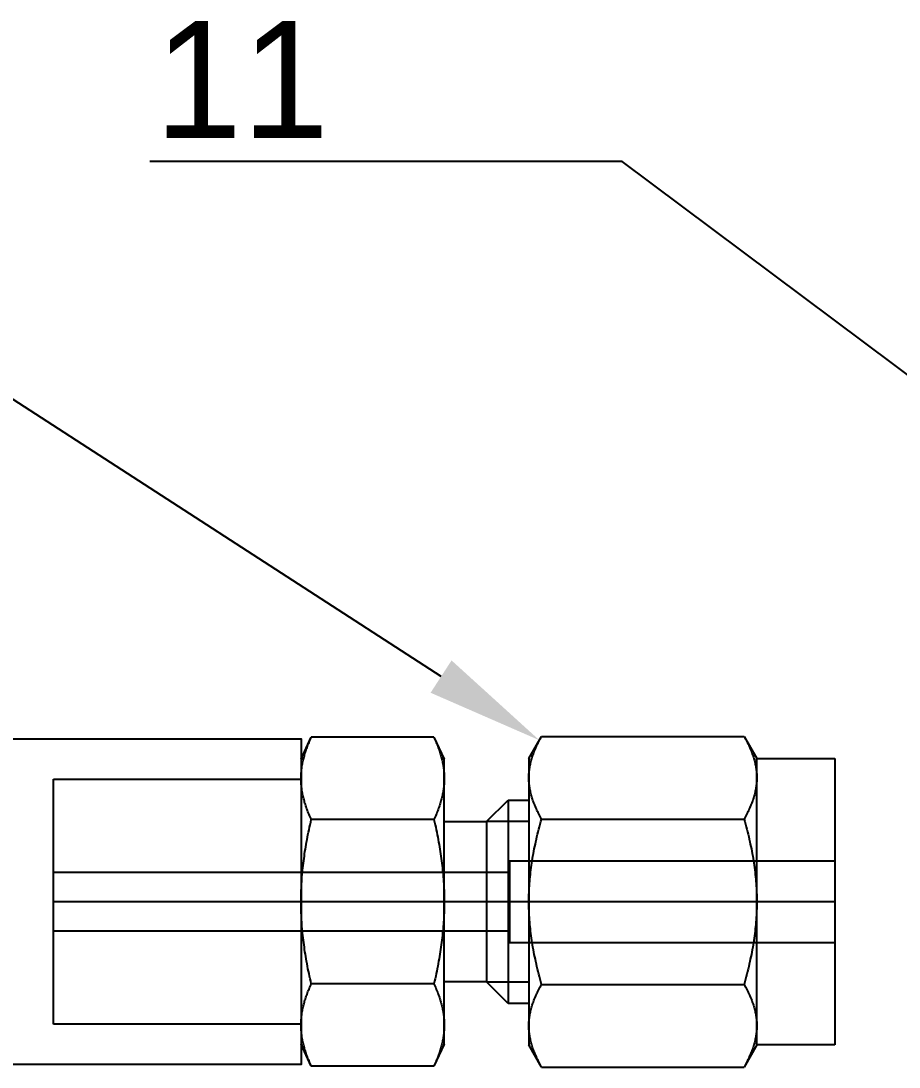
# Model space of a CAD drawing. Header units: inches. Extents: x 5.3 to 31.2, y 3.7 to 34.9.
# Drawn here: x 15.936 to 17.285, y 30.59 to 32.198 of the extents above; entities that cross this region are included whole.
import ezdxf
from ezdxf import colors
from ezdxf.entities.mleader import LeaderData, LeaderLine
from ezdxf.math import Vec2, Vec3

# ---------------------------------------------------------------- set-up
doc = ezdxf.new("R2010")
doc.units = ezdxf.units.IN
doc.header["$MEASUREMENT"] = 0
doc.linetypes.add('CENTER2', pattern=[28.575, 19.05, -3.175, 3.175, -3.175])
doc.linetypes.add('HIDDEN2', pattern=[4.7625, 3.175, -1.5875])
for name, color, linetype in [('NOTES', 1, 'Continuous'), ('Rod Shuttle', 170, 'Continuous'), ('TRDETAIL2', 7, 'Continuous'), ('TRDETAIL3', 7, 'Continuous'), ('TRMODEL1', 7, 'Continuous'), ('TRMODEL3', 7, 'Continuous')]:
    doc.layers.add(name, color=color, linetype=linetype)

# ---------------------------------------------------------------- blocks, each defined once
blk = doc.blocks.new('SS-200-1-2W')
at = {"layer": 'TRDETAIL2', "color": 6, "linetype": 'HIDDEN2'}
for p, q in [((-1.2, 0.0625), (-0.7, 0.0625)), ((-0.7, 0.0625), (-0.7, -0.0625)), ((-0.7, 0.045), (0, 0.045)), ((0, -0.045), (-0.7, -0.045)), ((-0.7, -0.0625), (-1.2, -0.0625))]:
    blk.add_line(p, q, dxfattribs=at)
at = {"layer": 'TRDETAIL3', "color": 4, "linetype": 'CENTER2'}
blk.add_line((-1.2, 0), (0, 0), dxfattribs=at)
at = {"layer": 'TRMODEL1', "color": 7, "linetype": 'Continuous'}
for p, q in [((-1.0604, 0.254), (-1.08, 0.22)), ((-1.0667, 0.2423), (-1.0676, 0.2404)), ((-1.0657, 0.2442), (-1.0667, 0.2423)), ((-1.0647, 0.2461), (-1.0657, 0.2442)), ((-1.0637, 0.2481), (-1.0647, 0.2461)), ((-1.0626, 0.25), (-1.0637, 0.2481)), ((-1.0615, 0.252), (-1.0626, 0.25)), ((-1.0604, 0.254), (-1.0615, 0.252)), ((-0.7496, 0.254), (-1.0604, 0.254)), ((-0.7485, 0.252), (-0.7496, 0.254)), ((-0.73, 0.22), (-0.7496, 0.254)), ((-0.7474, 0.25), (-0.7485, 0.252)), ((-0.7463, 0.2481), (-0.7474, 0.25)), ((-0.7453, 0.2461), (-0.7463, 0.2481)), ((-0.7443, 0.2442), (-0.7453, 0.2461)), ((-0.7433, 0.2423), (-0.7443, 0.2442)), ((-0.7424, 0.2404), (-0.7433, 0.2423)), ((-0.5842, 0.2526), (-0.6, 0.2188)), ((-0.5885, 0.2428), (-0.5893, 0.2409)), ((-0.5877, 0.2447), (-0.5885, 0.2428)), ((-0.5869, 0.2467), (-0.5877, 0.2447)), ((-0.586, 0.2486), (-0.5869, 0.2467)), ((-0.5851, 0.2506), (-0.586, 0.2486)), ((-0.5842, 0.2526), (-0.5851, 0.2506)), ((-0.5842, 0.2526), (-0.3958, 0.2526)), ((-0.3949, 0.2506), (-0.3958, 0.2526)), ((-0.38, 0.2188), (-0.3958, 0.2526)), ((-0.394, 0.2486), (-0.3949, 0.2506)), ((-0.3931, 0.2467), (-0.394, 0.2486)), ((-0.3923, 0.2447), (-0.3931, 0.2467)), ((-0.3915, 0.2428), (-0.3923, 0.2447)), ((-0.3907, 0.2409), (-0.3915, 0.2428)), ((-1.0737, 0.2256), (-1.0743, 0.2238)), ((-1.0731, 0.2274), (-1.0737, 0.2256)), ((-1.0724, 0.2292), (-1.0731, 0.2274)), ((-1.0717, 0.231), (-1.0724, 0.2292)), ((-1.0709, 0.2329), (-1.0717, 0.231)), ((-1.0701, 0.2347), (-1.0709, 0.2329)), ((-1.0693, 0.2366), (-1.0701, 0.2347)), ((-1.0685, 0.2385), (-1.0693, 0.2366)), ((-1.0676, 0.2404), (-1.0685, 0.2385)), ((-0.7415, 0.2385), (-0.7424, 0.2404)), ((-0.7407, 0.2366), (-0.7415, 0.2385)), ((-0.7399, 0.2347), (-0.7407, 0.2366)), ((-0.7391, 0.2329), (-0.7399, 0.2347)), ((-0.7383, 0.231), (-0.7391, 0.2329)), ((-0.7376, 0.2292), (-0.7383, 0.231)), ((-0.7369, 0.2274), (-0.7376, 0.2292)), ((-0.7363, 0.2256), (-0.7369, 0.2274)), ((-0.7357, 0.2238), (-0.7363, 0.2256)), ((-0.5944, 0.2261), (-0.5949, 0.2243)), ((-0.5939, 0.2279), (-0.5944, 0.2261)), ((-0.5933, 0.2297), (-0.5939, 0.2279)), ((-0.5927, 0.2316), (-0.5933, 0.2297)), ((-0.5921, 0.2334), (-0.5927, 0.2316)), ((-0.5914, 0.2352), (-0.5921, 0.2334)), ((-0.5907, 0.2371), (-0.5914, 0.2352)), ((-0.59, 0.239), (-0.5907, 0.2371)), ((-0.5893, 0.2409), (-0.59, 0.239)), ((-0.39, 0.239), (-0.3907, 0.2409)), ((-0.3893, 0.2371), (-0.39, 0.239)), ((-0.3886, 0.2352), (-0.3893, 0.2371)), ((-0.3879, 0.2334), (-0.3886, 0.2352)), ((-0.3873, 0.2316), (-0.3879, 0.2334)), ((-0.3867, 0.2297), (-0.3873, 0.2316)), ((-0.3861, 0.2279), (-0.3867, 0.2297)), ((-0.3856, 0.2261), (-0.3861, 0.2279)), ((-0.3851, 0.2243), (-0.3856, 0.2261)), ((-1.2, 0.22), (-1.2, -0.22)), ((-1.08, 0.22), (-1.2, 0.22)), ((-1.08, 0.1905), (-1.08, 0.22)), ((-1.0781, 0.2097), (-1.0784, 0.2079)), ((-1.0777, 0.2114), (-1.0781, 0.2097)), ((-1.0773, 0.2132), (-1.0777, 0.2114)), ((-1.0769, 0.2149), (-1.0773, 0.2132)), ((-1.0765, 0.2167), (-1.0769, 0.2149)), ((-1.076, 0.2185), (-1.0765, 0.2167)), ((-1.0755, 0.2202), (-1.076, 0.2185)), ((-1.0749, 0.222), (-1.0755, 0.2202)), ((-1.0743, 0.2238), (-1.0749, 0.222)), ((-0.7351, 0.222), (-0.7357, 0.2238)), ((-0.7345, 0.2202), (-0.7351, 0.222)), ((-0.734, 0.2185), (-0.7345, 0.2202)), ((-0.7335, 0.2167), (-0.734, 0.2185)), ((-0.7331, 0.2149), (-0.7335, 0.2167)), ((-0.7327, 0.2132), (-0.7331, 0.2149)), ((-0.7323, 0.2114), (-0.7327, 0.2132)), ((-0.7319, 0.2097), (-0.7323, 0.2114)), ((-0.7316, 0.2079), (-0.7319, 0.2097)), ((-0.73, 0.22), (-0.73, 0.1905)), ((-0.6, 0.1894), (-0.6, 0.2188)), ((-0.5982, 0.2102), (-0.5985, 0.2085)), ((-0.5979, 0.212), (-0.5982, 0.2102)), ((-0.5975, 0.2137), (-0.5979, 0.212)), ((-0.5972, 0.2155), (-0.5975, 0.2137)), ((-0.5968, 0.2172), (-0.5972, 0.2155)), ((-0.5963, 0.219), (-0.5968, 0.2172)), ((-0.5959, 0.2207), (-0.5963, 0.219)), ((-0.5954, 0.2225), (-0.5959, 0.2207)), ((-0.5949, 0.2243), (-0.5954, 0.2225)), ((-0.3846, 0.2225), (-0.3851, 0.2243)), ((-0.3841, 0.2207), (-0.3846, 0.2225)), ((-0.3837, 0.219), (-0.3841, 0.2207)), ((-0.3832, 0.2172), (-0.3837, 0.219)), ((-0.3828, 0.2155), (-0.3832, 0.2172)), ((-0.3825, 0.2137), (-0.3828, 0.2155)), ((-0.3821, 0.212), (-0.3825, 0.2137)), ((-0.3818, 0.2102), (-0.3821, 0.212)), ((-0.3815, 0.2085), (-0.3818, 0.2102)), ((-0.38, 0.2188), (-0.38, 0.1894)), ((-1.0799, 0.194), (-1.08, 0.1923)), ((-1.0797, 0.1975), (-1.0799, 0.1958)), ((-1.0799, 0.1958), (-1.0799, 0.194)), ((-1.0796, 0.1992), (-1.0797, 0.1975)), ((-1.0794, 0.201), (-1.0796, 0.1992)), ((-1.0792, 0.2027), (-1.0794, 0.201)), ((-1.079, 0.2044), (-1.0792, 0.2027)), ((-1.0787, 0.2062), (-1.079, 0.2044)), ((-1.0784, 0.2079), (-1.0787, 0.2062)), ((-0.7313, 0.2062), (-0.7316, 0.2079)), ((-0.731, 0.2044), (-0.7313, 0.2062)), ((-0.7308, 0.2027), (-0.731, 0.2044)), ((-0.7306, 0.201), (-0.7308, 0.2027)), ((-0.7304, 0.1992), (-0.7306, 0.201)), ((-0.7303, 0.1975), (-0.7304, 0.1992)), ((-0.7301, 0.1958), (-0.7303, 0.1975)), ((-0.7301, 0.194), (-0.7301, 0.1958)), ((-0.73, 0.1923), (-0.7301, 0.194)), ((-0.5999, 0.1929), (-0.6, 0.1912)), ((-0.5998, 0.1964), (-0.5999, 0.1946)), ((-0.5999, 0.1946), (-0.5999, 0.1929)), ((-0.5997, 0.1981), (-0.5998, 0.1964)), ((-0.5995, 0.1998), (-0.5997, 0.1981)), ((-0.5994, 0.2016), (-0.5995, 0.1998)), ((-0.5992, 0.2033), (-0.5994, 0.2016)), ((-0.599, 0.205), (-0.5992, 0.2033)), ((-0.5987, 0.2067), (-0.599, 0.205)), ((-0.5985, 0.2085), (-0.5987, 0.2067)), ((-0.3813, 0.2067), (-0.3815, 0.2085)), ((-0.381, 0.205), (-0.3813, 0.2067)), ((-0.3808, 0.2033), (-0.381, 0.205)), ((-0.3806, 0.2016), (-0.3808, 0.2033)), ((-0.3805, 0.1998), (-0.3806, 0.2016)), ((-0.3803, 0.1981), (-0.3805, 0.1998)), ((-0.3802, 0.1964), (-0.3803, 0.1981)), ((-0.3801, 0.1946), (-0.3802, 0.1964)), ((-0.3801, 0.1929), (-0.3801, 0.1946)), ((-0.38, 0.1912), (-0.3801, 0.1929)), ((-1.08, 0.1923), (-1.08, 0.1905)), ((-1.08, 0.1905), (-1.08, 0.1888)), ((-1.08, 0), (-1.08, 0.1905)), ((-1.08, 0.1888), (-1.0799, 0.187)), ((-1.0799, 0.187), (-1.0799, 0.1853)), ((-1.0799, 0.1853), (-1.0797, 0.1836)), ((-1.0797, 0.1836), (-1.0796, 0.1818)), ((-1.0796, 0.1818), (-1.0794, 0.1801)), ((-1.0794, 0.1801), (-1.0792, 0.1783)), ((-1.0792, 0.1783), (-1.079, 0.1766)), ((-0.731, 0.1766), (-0.7308, 0.1783)), ((-0.7308, 0.1783), (-0.7306, 0.1801)), ((-0.7306, 0.1801), (-0.7304, 0.1818)), ((-0.7304, 0.1818), (-0.7303, 0.1836)), ((-0.7303, 0.1836), (-0.7301, 0.1853)), ((-0.7301, 0.187), (-0.73, 0.1888)), ((-0.7301, 0.1853), (-0.7301, 0.187)), ((-0.73, 0.1905), (-0.73, 0.1923)), ((-0.73, 0.1888), (-0.73, 0.1905)), ((-0.73, 0.1905), (-0.73, 0)), ((-0.6, 0.1912), (-0.6, 0.1894)), ((-0.6, 0.1894), (-0.6, 0.1877)), ((-0.6, 0), (-0.6, 0.1894)), ((-0.6, 0.1877), (-0.5999, 0.186)), ((-0.5999, 0.186), (-0.5999, 0.1842)), ((-0.5999, 0.1842), (-0.5998, 0.1825)), ((-0.5998, 0.1825), (-0.5997, 0.1808)), ((-0.5997, 0.1808), (-0.5995, 0.1791)), ((-0.5995, 0.1791), (-0.5994, 0.1773)), ((-0.5994, 0.1773), (-0.5992, 0.1756)), ((-0.3808, 0.1756), (-0.3806, 0.1773)), ((-0.3806, 0.1773), (-0.3805, 0.1791)), ((-0.3805, 0.1791), (-0.3803, 0.1808)), ((-0.3803, 0.1808), (-0.3802, 0.1825)), ((-0.3802, 0.1825), (-0.3801, 0.1842)), ((-0.3801, 0.186), (-0.38, 0.1877)), ((-0.3801, 0.1842), (-0.3801, 0.186)), ((-0.38, 0.1894), (-0.38, 0.1912)), ((-0.38, 0.1894), (-0.38, 0)), ((-0.38, 0.1877), (-0.38, 0.1894)), ((0, 0.188), (-0.38, 0.188)), ((0, -0.188), (0, 0.188)), ((-1.079, 0.1766), (-1.0787, 0.1749)), ((-1.0787, 0.1749), (-1.0784, 0.1731)), ((-1.0784, 0.1731), (-1.0781, 0.1714)), ((-1.0781, 0.1714), (-1.0777, 0.1696)), ((-1.0777, 0.1696), (-1.0773, 0.1679)), ((-1.0773, 0.1679), (-1.0769, 0.1661)), ((-1.0769, 0.1661), (-1.0765, 0.1644)), ((-1.0765, 0.1644), (-1.076, 0.1626)), ((-1.076, 0.1626), (-1.0755, 0.1608)), ((-1.0755, 0.1608), (-1.0749, 0.159)), ((-0.7351, 0.159), (-0.7345, 0.1608)), ((-0.7345, 0.1608), (-0.734, 0.1626)), ((-0.734, 0.1626), (-0.7335, 0.1644)), ((-0.7335, 0.1644), (-0.7331, 0.1661)), ((-0.7331, 0.1661), (-0.7327, 0.1679)), ((-0.7327, 0.1679), (-0.7323, 0.1696)), ((-0.7323, 0.1696), (-0.7319, 0.1714)), ((-0.7319, 0.1714), (-0.7316, 0.1731)), ((-0.7316, 0.1731), (-0.7313, 0.1749)), ((-0.7313, 0.1749), (-0.731, 0.1766)), ((-0.5992, 0.1756), (-0.599, 0.1739)), ((-0.599, 0.1739), (-0.5987, 0.1721)), ((-0.5987, 0.1721), (-0.5985, 0.1704)), ((-0.5985, 0.1704), (-0.5982, 0.1687)), ((-0.5982, 0.1687), (-0.5979, 0.1669)), ((-0.5979, 0.1669), (-0.5975, 0.1652)), ((-0.5975, 0.1652), (-0.5972, 0.1634)), ((-0.5972, 0.1634), (-0.5968, 0.1617)), ((-0.5968, 0.1617), (-0.5963, 0.1599)), ((-0.3837, 0.1599), (-0.3832, 0.1617)), ((-0.3832, 0.1617), (-0.3828, 0.1634)), ((-0.3828, 0.1634), (-0.3825, 0.1652)), ((-0.3825, 0.1652), (-0.3821, 0.1669)), ((-0.3821, 0.1669), (-0.3818, 0.1687)), ((-0.3818, 0.1687), (-0.3815, 0.1704)), ((-0.3815, 0.1704), (-0.3813, 0.1721)), ((-0.3813, 0.1721), (-0.381, 0.1739)), ((-0.381, 0.1739), (-0.3808, 0.1756)), ((-1.0749, 0.159), (-1.0743, 0.1573)), ((-1.0743, 0.1573), (-1.0737, 0.1555)), ((-1.0737, 0.1555), (-1.0731, 0.1536)), ((-1.0731, 0.1536), (-1.0724, 0.1518)), ((-1.0724, 0.1518), (-1.0717, 0.15)), ((-1.0717, 0.15), (-1.0709, 0.1482)), ((-1.0709, 0.1482), (-1.0701, 0.1463)), ((-1.0701, 0.1463), (-1.0693, 0.1445)), ((-0.7407, 0.1445), (-0.7399, 0.1463)), ((-0.7399, 0.1463), (-0.7391, 0.1482)), ((-0.7391, 0.1482), (-0.7383, 0.15)), ((-0.7383, 0.15), (-0.7376, 0.1518)), ((-0.7376, 0.1518), (-0.7369, 0.1536)), ((-0.7369, 0.1536), (-0.7363, 0.1555)), ((-0.7363, 0.1555), (-0.7357, 0.1573)), ((-0.7357, 0.1573), (-0.7351, 0.159)), ((-0.6981, 0.1562), (-0.73, 0.1562)), ((-0.665, 0.1232), (-0.6981, 0.1562)), ((-0.6981, 0.1562), (-0.6981, -0.1563)), ((-0.5963, 0.1599), (-0.5959, 0.1581)), ((-0.5959, 0.1581), (-0.5954, 0.1564)), ((-0.5954, 0.1564), (-0.5949, 0.1546)), ((-0.5949, 0.1546), (-0.5944, 0.1528)), ((-0.5944, 0.1528), (-0.5939, 0.151)), ((-0.5939, 0.151), (-0.5933, 0.1492)), ((-0.5933, 0.1492), (-0.5927, 0.1473)), ((-0.5927, 0.1473), (-0.5921, 0.1455)), ((-0.5921, 0.1455), (-0.5914, 0.1436)), ((-0.3886, 0.1436), (-0.3879, 0.1455)), ((-0.3879, 0.1455), (-0.3873, 0.1473)), ((-0.3873, 0.1473), (-0.3867, 0.1492)), ((-0.3867, 0.1492), (-0.3861, 0.151)), ((-0.3861, 0.151), (-0.3856, 0.1528)), ((-0.3856, 0.1528), (-0.3851, 0.1546)), ((-0.3851, 0.1546), (-0.3846, 0.1564)), ((-0.3846, 0.1564), (-0.3841, 0.1581)), ((-0.3841, 0.1581), (-0.3837, 0.1599)), ((-1.0693, 0.1445), (-1.0685, 0.1426)), ((-1.0685, 0.1426), (-1.0676, 0.1407)), ((-1.0676, 0.1407), (-1.0667, 0.1388)), ((-1.0667, 0.1388), (-1.0657, 0.1369)), ((-1.0657, 0.1369), (-1.0647, 0.1349)), ((-1.0647, 0.1349), (-1.0637, 0.133)), ((-1.0637, 0.133), (-1.0626, 0.131)), ((-1.0626, 0.131), (-1.0615, 0.129)), ((-1.0615, 0.129), (-1.0604, 0.127)), ((-0.7496, 0.127), (-0.7485, 0.129)), ((-0.7485, 0.129), (-0.7474, 0.131)), ((-0.7474, 0.131), (-0.7463, 0.133)), ((-0.7463, 0.133), (-0.7453, 0.1349)), ((-0.7453, 0.1349), (-0.7443, 0.1369)), ((-0.7443, 0.1369), (-0.7433, 0.1388)), ((-0.7433, 0.1388), (-0.7424, 0.1407)), ((-0.7424, 0.1407), (-0.7415, 0.1426)), ((-0.7415, 0.1426), (-0.7407, 0.1445)), ((-0.5914, 0.1436), (-0.5907, 0.1418)), ((-0.5907, 0.1418), (-0.59, 0.1399)), ((-0.59, 0.1399), (-0.5893, 0.138)), ((-0.5893, 0.138), (-0.5885, 0.1361)), ((-0.5885, 0.1361), (-0.5877, 0.1342)), ((-0.5877, 0.1342), (-0.5869, 0.1322)), ((-0.5869, 0.1322), (-0.586, 0.1303)), ((-0.586, 0.1303), (-0.5851, 0.1283)), ((-0.3949, 0.1283), (-0.394, 0.1303)), ((-0.394, 0.1303), (-0.3931, 0.1322)), ((-0.3931, 0.1322), (-0.3923, 0.1342)), ((-0.3923, 0.1342), (-0.3915, 0.1361)), ((-0.3915, 0.1361), (-0.3907, 0.138)), ((-0.3907, 0.138), (-0.39, 0.1399)), ((-0.39, 0.1399), (-0.3893, 0.1418)), ((-0.3893, 0.1418), (-0.3886, 0.1436)), ((-1.0637, 0.1151), (-1.0647, 0.1112)), ((-1.0626, 0.119), (-1.0637, 0.1151)), ((-1.0615, 0.123), (-1.0626, 0.119)), ((-1.0604, 0.127), (-1.0615, 0.123)), ((-0.7496, 0.127), (-1.0604, 0.127)), ((-0.7485, 0.123), (-0.7496, 0.127)), ((-0.7474, 0.119), (-0.7485, 0.123)), ((-0.7463, 0.1151), (-0.7474, 0.119)), ((-0.7453, 0.1112), (-0.7463, 0.1151)), ((-0.665, 0.1232), (-0.665, -0.1232)), ((-0.6, 0.1232), (-0.665, 0.1232)), ((-0.5869, 0.1144), (-0.5877, 0.1105)), ((-0.586, 0.1183), (-0.5869, 0.1144)), ((-0.5851, 0.1223), (-0.586, 0.1183)), ((-0.5851, 0.1283), (-0.5842, 0.1263)), ((-0.5842, 0.1263), (-0.5851, 0.1223)), ((-0.5842, 0.1263), (-0.3958, 0.1263)), ((-0.3958, 0.1263), (-0.3949, 0.1283)), ((-0.3949, 0.1223), (-0.3958, 0.1263)), ((-0.394, 0.1183), (-0.3949, 0.1223)), ((-0.3931, 0.1144), (-0.394, 0.1183)), ((-0.3923, 0.1105), (-0.3931, 0.1144)), ((-1.0676, 0.0997), (-1.0685, 0.0959)), ((-1.0667, 0.1035), (-1.0676, 0.0997)), ((-1.0657, 0.1073), (-1.0667, 0.1035)), ((-1.0647, 0.1112), (-1.0657, 0.1073)), ((-0.7443, 0.1073), (-0.7453, 0.1112)), ((-0.7433, 0.1035), (-0.7443, 0.1073)), ((-0.7424, 0.0997), (-0.7433, 0.1035)), ((-0.7415, 0.0959), (-0.7424, 0.0997)), ((-0.59, 0.0991), (-0.5907, 0.0953)), ((-0.5893, 0.1029), (-0.59, 0.0991)), ((-0.5885, 0.1067), (-0.5893, 0.1029)), ((-0.5877, 0.1105), (-0.5885, 0.1067)), ((-0.3915, 0.1067), (-0.3923, 0.1105)), ((-0.3907, 0.1029), (-0.3915, 0.1067)), ((-0.39, 0.0991), (-0.3907, 0.1029)), ((-0.3893, 0.0953), (-0.39, 0.0991)), ((-1.0717, 0.081), (-1.0724, 0.0774)), ((-1.0709, 0.0847), (-1.0717, 0.081)), ((-1.0701, 0.0884), (-1.0709, 0.0847)), ((-1.0693, 0.0921), (-1.0701, 0.0884)), ((-1.0685, 0.0959), (-1.0693, 0.0921)), ((-0.7407, 0.0921), (-0.7415, 0.0959)), ((-0.7399, 0.0884), (-0.7407, 0.0921)), ((-0.7391, 0.0847), (-0.7399, 0.0884)), ((-0.7383, 0.081), (-0.7391, 0.0847)), ((-0.7376, 0.0774), (-0.7383, 0.081)), ((-0.5933, 0.0806), (-0.5939, 0.0769)), ((-0.5927, 0.0842), (-0.5933, 0.0806)), ((-0.5921, 0.0879), (-0.5927, 0.0842)), ((-0.5914, 0.0916), (-0.5921, 0.0879)), ((-0.5907, 0.0953), (-0.5914, 0.0916)), ((-0.3886, 0.0916), (-0.3893, 0.0953)), ((-0.3879, 0.0879), (-0.3886, 0.0916)), ((-0.3873, 0.0842), (-0.3879, 0.0879)), ((-0.3867, 0.0806), (-0.3873, 0.0842)), ((-0.3861, 0.0769), (-0.3867, 0.0806)), ((-1.0743, 0.0665), (-1.0749, 0.063)), ((-1.0737, 0.0701), (-1.0743, 0.0665)), ((-1.0731, 0.0738), (-1.0737, 0.0701)), ((-1.0724, 0.0774), (-1.0731, 0.0738)), ((-0.7369, 0.0738), (-0.7376, 0.0774)), ((-0.7363, 0.0701), (-0.7369, 0.0738)), ((-0.7357, 0.0665), (-0.7363, 0.0701)), ((-0.7351, 0.063), (-0.7357, 0.0665)), ((-0.5954, 0.0662), (-0.5959, 0.0626)), ((-0.5949, 0.0697), (-0.5954, 0.0662)), ((-0.5944, 0.0733), (-0.5949, 0.0697)), ((-0.5939, 0.0769), (-0.5944, 0.0733)), ((-0.3856, 0.0733), (-0.3861, 0.0769)), ((-0.3851, 0.0697), (-0.3856, 0.0733)), ((-0.3846, 0.0662), (-0.3851, 0.0697)), ((-0.3841, 0.0626), (-0.3846, 0.0662)), ((-1.0769, 0.0488), (-1.0773, 0.0453)), ((-1.0765, 0.0523), (-1.0769, 0.0488)), ((-1.076, 0.0559), (-1.0765, 0.0523)), ((-1.0755, 0.0594), (-1.076, 0.0559)), ((-1.0749, 0.063), (-1.0755, 0.0594)), ((-0.7345, 0.0594), (-0.7351, 0.063)), ((-0.734, 0.0559), (-0.7345, 0.0594)), ((-0.7335, 0.0523), (-0.734, 0.0559)), ((-0.7331, 0.0488), (-0.7335, 0.0523)), ((-0.7327, 0.0453), (-0.7331, 0.0488)), ((-0.5975, 0.0485), (-0.5979, 0.045)), ((-0.5972, 0.052), (-0.5975, 0.0485)), ((-0.5968, 0.0555), (-0.5972, 0.052)), ((-0.5963, 0.0591), (-0.5968, 0.0555)), ((-0.5959, 0.0626), (-0.5963, 0.0591)), ((-0.3837, 0.0591), (-0.3841, 0.0626)), ((-0.3832, 0.0555), (-0.3837, 0.0591)), ((-0.3828, 0.052), (-0.3832, 0.0555)), ((-0.3825, 0.0485), (-0.3828, 0.052)), ((-0.3821, 0.045), (-0.3825, 0.0485)), ((-1.0784, 0.0348), (-1.0787, 0.0313)), ((-1.0781, 0.0383), (-1.0784, 0.0348)), ((-1.0777, 0.0418), (-1.0781, 0.0383)), ((-1.0773, 0.0453), (-1.0777, 0.0418)), ((-0.7323, 0.0418), (-0.7327, 0.0453)), ((-0.7319, 0.0383), (-0.7323, 0.0418)), ((-0.7316, 0.0348), (-0.7319, 0.0383)), ((-0.7313, 0.0313), (-0.7316, 0.0348)), ((-0.5987, 0.0346), (-0.599, 0.0311)), ((-0.5985, 0.0381), (-0.5987, 0.0346)), ((-0.5982, 0.0416), (-0.5985, 0.0381)), ((-0.5979, 0.045), (-0.5982, 0.0416)), ((-0.3818, 0.0416), (-0.3821, 0.045)), ((-0.3815, 0.0381), (-0.3818, 0.0416)), ((-0.3813, 0.0346), (-0.3815, 0.0381)), ((-0.381, 0.0311), (-0.3813, 0.0346)), ((-1.0796, 0.0174), (-1.0797, 0.0139)), ((-1.0794, 0.0209), (-1.0796, 0.0174)), ((-1.0792, 0.0244), (-1.0794, 0.0209)), ((-1.079, 0.0278), (-1.0792, 0.0244)), ((-1.0787, 0.0313), (-1.079, 0.0278)), ((-0.731, 0.0278), (-0.7313, 0.0313)), ((-0.7308, 0.0244), (-0.731, 0.0278)), ((-0.7306, 0.0209), (-0.7308, 0.0244)), ((-0.7304, 0.0174), (-0.7306, 0.0209)), ((-0.7303, 0.0139), (-0.7304, 0.0174)), ((-0.5997, 0.0173), (-0.5998, 0.0139)), ((-0.5995, 0.0208), (-0.5997, 0.0173)), ((-0.5994, 0.0242), (-0.5995, 0.0208)), ((-0.5992, 0.0277), (-0.5994, 0.0242)), ((-0.599, 0.0311), (-0.5992, 0.0277)), ((-0.3808, 0.0277), (-0.381, 0.0311)), ((-0.3806, 0.0242), (-0.3808, 0.0277)), ((-0.3805, 0.0208), (-0.3806, 0.0242)), ((-0.3803, 0.0173), (-0.3805, 0.0208)), ((-0.3802, 0.0139), (-0.3803, 0.0173)), ((-1.0799, 0.007), (-1.08, 0.0035)), ((-1.08, 0.0035), (-1.08, 0)), ((-1.08, 0), (-1.08, -0.0035)), ((-1.0797, 0.0139), (-1.0799, 0.0105)), ((-1.0799, 0.0105), (-1.0799, 0.007)), ((-0.7301, 0.0105), (-0.7303, 0.0139)), ((-0.7301, 0.007), (-0.7301, 0.0105)), ((-0.73, 0.0035), (-0.7301, 0.007)), ((-0.73, 0), (-0.73, 0.0035)), ((-0.73, 0), (-0.73, -0.1905)), ((-0.5999, 0.0069), (-0.6, 0.0035)), ((-0.6, 0.0035), (-0.6, 0)), ((-0.6, 0), (-0.6, -0.0035)), ((-0.6, -0.1894), (-0.6, 0)), ((-0.5998, 0.0139), (-0.5999, 0.0104)), ((-0.5999, 0.0104), (-0.5999, 0.0069)), ((-0.3801, 0.0104), (-0.3802, 0.0139)), ((-0.3801, 0.0069), (-0.3801, 0.0104)), ((-0.38, 0.0035), (-0.3801, 0.0069)), ((-0.38, 0), (-0.38, 0.0035)), ((-0.38, 0), (-0.38, -0.1894)), ((-0.38, -0.0035), (-0.38, 0)), ((-1.08, -0.1905), (-1.08, 0)), ((-1.08, -0.0035), (-1.0799, -0.007)), ((-1.0799, -0.007), (-1.0799, -0.0105)), ((-1.0799, -0.0105), (-1.0797, -0.0139)), ((-1.0797, -0.0139), (-1.0796, -0.0174)), ((-0.7304, -0.0174), (-0.7303, -0.0139)), ((-0.7303, -0.0139), (-0.7301, -0.0105)), ((-0.7301, -0.007), (-0.73, -0.0035)), ((-0.7301, -0.0105), (-0.7301, -0.007)), ((-0.73, -0.0035), (-0.73, 0)), ((-0.6, -0.0035), (-0.5999, -0.0069)), ((-0.5999, -0.0069), (-0.5999, -0.0104)), ((-0.5999, -0.0104), (-0.5998, -0.0139)), ((-0.5998, -0.0139), (-0.5997, -0.0173)), ((-0.3803, -0.0173), (-0.3802, -0.0139)), ((-0.3802, -0.0139), (-0.3801, -0.0104)), ((-0.3801, -0.0069), (-0.38, -0.0035)), ((-0.3801, -0.0104), (-0.3801, -0.0069)), ((-1.0796, -0.0174), (-1.0794, -0.0209)), ((-1.0794, -0.0209), (-1.0792, -0.0244)), ((-1.0792, -0.0244), (-1.079, -0.0278)), ((-1.079, -0.0278), (-1.0787, -0.0313)), ((-1.0787, -0.0313), (-1.0784, -0.0348)), ((-0.7316, -0.0348), (-0.7313, -0.0313)), ((-0.7313, -0.0313), (-0.731, -0.0278)), ((-0.731, -0.0278), (-0.7308, -0.0244)), ((-0.7308, -0.0244), (-0.7306, -0.0209)), ((-0.7306, -0.0209), (-0.7304, -0.0174)), ((-0.5997, -0.0173), (-0.5995, -0.0208)), ((-0.5995, -0.0208), (-0.5994, -0.0242)), ((-0.5994, -0.0242), (-0.5992, -0.0277)), ((-0.5992, -0.0277), (-0.599, -0.0311)), ((-0.599, -0.0311), (-0.5987, -0.0346)), ((-0.3813, -0.0346), (-0.381, -0.0311)), ((-0.381, -0.0311), (-0.3808, -0.0277)), ((-0.3808, -0.0277), (-0.3806, -0.0242)), ((-0.3806, -0.0242), (-0.3805, -0.0208)), ((-0.3805, -0.0208), (-0.3803, -0.0173)), ((-1.0784, -0.0348), (-1.0781, -0.0383)), ((-1.0781, -0.0383), (-1.0777, -0.0418)), ((-1.0777, -0.0418), (-1.0773, -0.0453)), ((-1.0773, -0.0453), (-1.0769, -0.0488)), ((-0.7331, -0.0488), (-0.7327, -0.0453)), ((-0.7327, -0.0453), (-0.7323, -0.0418)), ((-0.7323, -0.0418), (-0.7319, -0.0383)), ((-0.7319, -0.0383), (-0.7316, -0.0348)), ((-0.5987, -0.0346), (-0.5985, -0.0381)), ((-0.5985, -0.0381), (-0.5982, -0.0416)), ((-0.5982, -0.0416), (-0.5979, -0.045)), ((-0.5979, -0.045), (-0.5975, -0.0485)), ((-0.3825, -0.0485), (-0.3821, -0.045)), ((-0.3821, -0.045), (-0.3818, -0.0416)), ((-0.3818, -0.0416), (-0.3815, -0.0381)), ((-0.3815, -0.0381), (-0.3813, -0.0346)), ((-1.0769, -0.0488), (-1.0765, -0.0523)), ((-1.0765, -0.0523), (-1.076, -0.0559)), ((-1.076, -0.0559), (-1.0755, -0.0594)), ((-1.0755, -0.0594), (-1.0749, -0.063)), ((-1.0749, -0.063), (-1.0743, -0.0665)), ((-0.7357, -0.0665), (-0.7351, -0.063)), ((-0.7351, -0.063), (-0.7345, -0.0594)), ((-0.7345, -0.0594), (-0.734, -0.0559)), ((-0.734, -0.0559), (-0.7335, -0.0523)), ((-0.7335, -0.0523), (-0.7331, -0.0488)), ((-0.5975, -0.0485), (-0.5972, -0.052)), ((-0.5972, -0.052), (-0.5968, -0.0555)), ((-0.5968, -0.0555), (-0.5963, -0.0591)), ((-0.5963, -0.0591), (-0.5959, -0.0626)), ((-0.5959, -0.0626), (-0.5954, -0.0662)), ((-0.3846, -0.0662), (-0.3841, -0.0626)), ((-0.3841, -0.0626), (-0.3837, -0.0591)), ((-0.3837, -0.0591), (-0.3832, -0.0555)), ((-0.3832, -0.0555), (-0.3828, -0.052)), ((-0.3828, -0.052), (-0.3825, -0.0485)), ((-1.0743, -0.0665), (-1.0737, -0.0701)), ((-1.0737, -0.0701), (-1.0731, -0.0738)), ((-1.0731, -0.0738), (-1.0724, -0.0774)), ((-1.0724, -0.0774), (-1.0717, -0.081)), ((-0.7383, -0.081), (-0.7376, -0.0774)), ((-0.7376, -0.0774), (-0.7369, -0.0738)), ((-0.7369, -0.0738), (-0.7363, -0.0701)), ((-0.7363, -0.0701), (-0.7357, -0.0665)), ((-0.5954, -0.0662), (-0.5949, -0.0697)), ((-0.5949, -0.0697), (-0.5944, -0.0733)), ((-0.5944, -0.0733), (-0.5939, -0.0769)), ((-0.5939, -0.0769), (-0.5933, -0.0806)), ((-0.3867, -0.0806), (-0.3861, -0.0769)), ((-0.3861, -0.0769), (-0.3856, -0.0733)), ((-0.3856, -0.0733), (-0.3851, -0.0697)), ((-0.3851, -0.0697), (-0.3846, -0.0662)), ((-1.0717, -0.081), (-1.0709, -0.0847)), ((-1.0709, -0.0847), (-1.0701, -0.0884)), ((-1.0701, -0.0884), (-1.0693, -0.0921)), ((-1.0693, -0.0921), (-1.0685, -0.0959)), ((-1.0685, -0.0959), (-1.0676, -0.0997)), ((-0.7424, -0.0997), (-0.7415, -0.0959)), ((-0.7415, -0.0959), (-0.7407, -0.0921)), ((-0.7407, -0.0921), (-0.7399, -0.0884)), ((-0.7399, -0.0884), (-0.7391, -0.0847)), ((-0.7391, -0.0847), (-0.7383, -0.081)), ((-0.5933, -0.0806), (-0.5927, -0.0842)), ((-0.5927, -0.0842), (-0.5921, -0.0879)), ((-0.5921, -0.0879), (-0.5914, -0.0916)), ((-0.5914, -0.0916), (-0.5907, -0.0953)), ((-0.5907, -0.0953), (-0.59, -0.0991)), ((-0.39, -0.0991), (-0.3893, -0.0953)), ((-0.3893, -0.0953), (-0.3886, -0.0916)), ((-0.3886, -0.0916), (-0.3879, -0.0879)), ((-0.3879, -0.0879), (-0.3873, -0.0842)), ((-0.3873, -0.0842), (-0.3867, -0.0806)), ((-1.0676, -0.0997), (-1.0667, -0.1035)), ((-1.0667, -0.1035), (-1.0657, -0.1073)), ((-1.0657, -0.1073), (-1.0647, -0.1112)), ((-1.0647, -0.1112), (-1.0637, -0.1151)), ((-0.7463, -0.1151), (-0.7453, -0.1112)), ((-0.7453, -0.1112), (-0.7443, -0.1073)), ((-0.7443, -0.1073), (-0.7433, -0.1035)), ((-0.7433, -0.1035), (-0.7424, -0.0997)), ((-0.59, -0.0991), (-0.5893, -0.1029)), ((-0.5893, -0.1029), (-0.5885, -0.1067)), ((-0.5885, -0.1067), (-0.5877, -0.1105)), ((-0.5877, -0.1105), (-0.5869, -0.1144)), ((-0.3931, -0.1144), (-0.3923, -0.1105)), ((-0.3923, -0.1105), (-0.3915, -0.1067)), ((-0.3915, -0.1067), (-0.3907, -0.1029)), ((-0.3907, -0.1029), (-0.39, -0.0991)), ((-1.0637, -0.1151), (-1.0626, -0.119)), ((-1.0626, -0.119), (-1.0615, -0.123)), ((-1.0615, -0.123), (-1.0604, -0.127)), ((-1.0604, -0.127), (-1.0615, -0.129)), ((-0.7496, -0.127), (-1.0604, -0.127)), ((-0.7496, -0.127), (-0.7485, -0.123)), ((-0.7485, -0.129), (-0.7496, -0.127)), ((-0.7485, -0.123), (-0.7474, -0.119)), ((-0.7474, -0.119), (-0.7463, -0.1151)), ((-0.6981, -0.1563), (-0.665, -0.1232)), ((-0.665, -0.1232), (-0.6, -0.1232)), ((-0.5869, -0.1144), (-0.586, -0.1183)), ((-0.586, -0.1183), (-0.5851, -0.1223)), ((-0.5851, -0.1283), (-0.586, -0.1303)), ((-0.5851, -0.1223), (-0.5842, -0.1263)), ((-0.5842, -0.1263), (-0.5851, -0.1283)), ((-0.5842, -0.1263), (-0.3958, -0.1263)), ((-0.3958, -0.1263), (-0.3949, -0.1223)), ((-0.3949, -0.1283), (-0.3958, -0.1263)), ((-0.3949, -0.1223), (-0.394, -0.1183)), ((-0.394, -0.1303), (-0.3949, -0.1283)), ((-0.394, -0.1183), (-0.3931, -0.1144)), ((-1.0693, -0.1445), (-1.0701, -0.1463)), ((-1.0685, -0.1426), (-1.0693, -0.1445)), ((-1.0676, -0.1407), (-1.0685, -0.1426)), ((-1.0667, -0.1388), (-1.0676, -0.1407)), ((-1.0657, -0.1369), (-1.0667, -0.1388)), ((-1.0647, -0.1349), (-1.0657, -0.1369)), ((-1.0637, -0.133), (-1.0647, -0.1349)), ((-1.0626, -0.131), (-1.0637, -0.133)), ((-1.0615, -0.129), (-1.0626, -0.131)), ((-0.7474, -0.131), (-0.7485, -0.129)), ((-0.7463, -0.133), (-0.7474, -0.131)), ((-0.7453, -0.1349), (-0.7463, -0.133)), ((-0.7443, -0.1369), (-0.7453, -0.1349)), ((-0.7433, -0.1388), (-0.7443, -0.1369)), ((-0.7424, -0.1407), (-0.7433, -0.1388)), ((-0.7415, -0.1426), (-0.7424, -0.1407)), ((-0.7407, -0.1445), (-0.7415, -0.1426)), ((-0.7399, -0.1463), (-0.7407, -0.1445)), ((-0.5914, -0.1436), (-0.5921, -0.1455)), ((-0.5907, -0.1418), (-0.5914, -0.1436)), ((-0.59, -0.1399), (-0.5907, -0.1418)), ((-0.5893, -0.138), (-0.59, -0.1399)), ((-0.5885, -0.1361), (-0.5893, -0.138)), ((-0.5877, -0.1342), (-0.5885, -0.1361)), ((-0.5869, -0.1322), (-0.5877, -0.1342)), ((-0.586, -0.1303), (-0.5869, -0.1322)), ((-0.3931, -0.1322), (-0.394, -0.1303)), ((-0.3923, -0.1342), (-0.3931, -0.1322)), ((-0.3915, -0.1361), (-0.3923, -0.1342)), ((-0.3907, -0.138), (-0.3915, -0.1361)), ((-0.39, -0.1399), (-0.3907, -0.138)), ((-0.3893, -0.1418), (-0.39, -0.1399)), ((-0.3886, -0.1436), (-0.3893, -0.1418)), ((-0.3879, -0.1455), (-0.3886, -0.1436)), ((-1.0749, -0.159), (-1.0755, -0.1608)), ((-1.0743, -0.1573), (-1.0749, -0.159)), ((-1.0737, -0.1555), (-1.0743, -0.1573)), ((-1.0731, -0.1536), (-1.0737, -0.1555)), ((-1.0724, -0.1518), (-1.0731, -0.1536)), ((-1.0717, -0.15), (-1.0724, -0.1518)), ((-1.0709, -0.1482), (-1.0717, -0.15)), ((-1.0701, -0.1463), (-1.0709, -0.1482)), ((-0.7391, -0.1482), (-0.7399, -0.1463)), ((-0.7383, -0.15), (-0.7391, -0.1482)), ((-0.7376, -0.1518), (-0.7383, -0.15)), ((-0.7369, -0.1536), (-0.7376, -0.1518)), ((-0.7363, -0.1555), (-0.7369, -0.1536)), ((-0.7357, -0.1573), (-0.7363, -0.1555)), ((-0.7351, -0.159), (-0.7357, -0.1573)), ((-0.7345, -0.1608), (-0.7351, -0.159)), ((-0.73, -0.1563), (-0.6981, -0.1563)), ((-0.5963, -0.1599), (-0.5968, -0.1617)), ((-0.5959, -0.1581), (-0.5963, -0.1599)), ((-0.5954, -0.1564), (-0.5959, -0.1581)), ((-0.5949, -0.1546), (-0.5954, -0.1564)), ((-0.5944, -0.1528), (-0.5949, -0.1546)), ((-0.5939, -0.151), (-0.5944, -0.1528)), ((-0.5933, -0.1492), (-0.5939, -0.151)), ((-0.5927, -0.1473), (-0.5933, -0.1492)), ((-0.5921, -0.1455), (-0.5927, -0.1473)), ((-0.3873, -0.1473), (-0.3879, -0.1455)), ((-0.3867, -0.1492), (-0.3873, -0.1473)), ((-0.3861, -0.151), (-0.3867, -0.1492)), ((-0.3856, -0.1528), (-0.3861, -0.151)), ((-0.3851, -0.1546), (-0.3856, -0.1528)), ((-0.3846, -0.1564), (-0.3851, -0.1546)), ((-0.3841, -0.1581), (-0.3846, -0.1564)), ((-0.3837, -0.1599), (-0.3841, -0.1581)), ((-0.3832, -0.1617), (-0.3837, -0.1599)), ((-1.079, -0.1766), (-1.0792, -0.1783)), ((-1.0787, -0.1749), (-1.079, -0.1766)), ((-1.0784, -0.1731), (-1.0787, -0.1749)), ((-1.0781, -0.1714), (-1.0784, -0.1731)), ((-1.0777, -0.1696), (-1.0781, -0.1714)), ((-1.0773, -0.1679), (-1.0777, -0.1696)), ((-1.0769, -0.1661), (-1.0773, -0.1679)), ((-1.0765, -0.1644), (-1.0769, -0.1661)), ((-1.076, -0.1626), (-1.0765, -0.1644)), ((-1.0755, -0.1608), (-1.076, -0.1626)), ((-0.734, -0.1626), (-0.7345, -0.1608)), ((-0.7335, -0.1644), (-0.734, -0.1626)), ((-0.7331, -0.1661), (-0.7335, -0.1644)), ((-0.7327, -0.1679), (-0.7331, -0.1661)), ((-0.7323, -0.1696), (-0.7327, -0.1679)), ((-0.7319, -0.1714), (-0.7323, -0.1696)), ((-0.7316, -0.1731), (-0.7319, -0.1714)), ((-0.7313, -0.1749), (-0.7316, -0.1731)), ((-0.731, -0.1766), (-0.7313, -0.1749)), ((-0.7308, -0.1783), (-0.731, -0.1766)), ((-0.5992, -0.1756), (-0.5994, -0.1773)), ((-0.599, -0.1739), (-0.5992, -0.1756)), ((-0.5987, -0.1721), (-0.599, -0.1739)), ((-0.5985, -0.1704), (-0.5987, -0.1721)), ((-0.5982, -0.1687), (-0.5985, -0.1704)), ((-0.5979, -0.1669), (-0.5982, -0.1687)), ((-0.5975, -0.1652), (-0.5979, -0.1669)), ((-0.5972, -0.1634), (-0.5975, -0.1652)), ((-0.5968, -0.1617), (-0.5972, -0.1634)), ((-0.3828, -0.1634), (-0.3832, -0.1617)), ((-0.3825, -0.1652), (-0.3828, -0.1634)), ((-0.3821, -0.1669), (-0.3825, -0.1652)), ((-0.3818, -0.1687), (-0.3821, -0.1669)), ((-0.3815, -0.1704), (-0.3818, -0.1687)), ((-0.3813, -0.1721), (-0.3815, -0.1704)), ((-0.381, -0.1739), (-0.3813, -0.1721)), ((-0.3808, -0.1756), (-0.381, -0.1739)), ((-0.3806, -0.1773), (-0.3808, -0.1756)), ((-1.0799, -0.187), (-1.08, -0.1888)), ((-1.08, -0.1888), (-1.08, -0.1905)), ((-1.08, -0.1905), (-1.08, -0.1923)), ((-1.08, -0.22), (-1.08, -0.1905)), ((-1.08, -0.1923), (-1.0799, -0.194)), ((-1.0797, -0.1836), (-1.0799, -0.1853)), ((-1.0799, -0.1853), (-1.0799, -0.187)), ((-1.0796, -0.1818), (-1.0797, -0.1836)), ((-1.0794, -0.1801), (-1.0796, -0.1818)), ((-1.0792, -0.1783), (-1.0794, -0.1801)), ((-0.7306, -0.1801), (-0.7308, -0.1783)), ((-0.7304, -0.1818), (-0.7306, -0.1801)), ((-0.7303, -0.1836), (-0.7304, -0.1818)), ((-0.7301, -0.1853), (-0.7303, -0.1836)), ((-0.7301, -0.187), (-0.7301, -0.1853)), ((-0.73, -0.1888), (-0.7301, -0.187)), ((-0.7301, -0.194), (-0.73, -0.1923)), ((-0.73, -0.1905), (-0.73, -0.1888)), ((-0.73, -0.1923), (-0.73, -0.1905)), ((-0.73, -0.1905), (-0.73, -0.22)), ((-0.5999, -0.186), (-0.6, -0.1877)), ((-0.6, -0.1877), (-0.6, -0.1894)), ((-0.6, -0.1894), (-0.6, -0.1912)), ((-0.6, -0.2188), (-0.6, -0.1894)), ((-0.6, -0.1912), (-0.5999, -0.1929)), ((-0.5998, -0.1825), (-0.5999, -0.1842)), ((-0.5999, -0.1842), (-0.5999, -0.186)), ((-0.5997, -0.1808), (-0.5998, -0.1825)), ((-0.5995, -0.1791), (-0.5997, -0.1808)), ((-0.5994, -0.1773), (-0.5995, -0.1791)), ((-0.3805, -0.1791), (-0.3806, -0.1773)), ((-0.3803, -0.1808), (-0.3805, -0.1791)), ((-0.3802, -0.1825), (-0.3803, -0.1808)), ((-0.3801, -0.1842), (-0.3802, -0.1825)), ((-0.3801, -0.186), (-0.3801, -0.1842)), ((-0.38, -0.1877), (-0.3801, -0.186)), ((-0.3801, -0.1929), (-0.38, -0.1912)), ((-0.38, -0.1894), (-0.38, -0.1877)), ((-0.38, -0.188), (0, -0.188)), ((-0.38, -0.1894), (-0.38, -0.2188)), ((-0.38, -0.1912), (-0.38, -0.1894)), ((-1.0799, -0.194), (-1.0799, -0.1958)), ((-1.0799, -0.1958), (-1.0797, -0.1975)), ((-1.0797, -0.1975), (-1.0796, -0.1992)), ((-1.0796, -0.1992), (-1.0794, -0.201)), ((-1.0794, -0.201), (-1.0792, -0.2027)), ((-1.0792, -0.2027), (-1.079, -0.2044)), ((-1.079, -0.2044), (-1.0787, -0.2062)), ((-1.0787, -0.2062), (-1.0784, -0.2079)), ((-1.0784, -0.2079), (-1.0781, -0.2097)), ((-0.7319, -0.2097), (-0.7316, -0.2079)), ((-0.7316, -0.2079), (-0.7313, -0.2062)), ((-0.7313, -0.2062), (-0.731, -0.2044)), ((-0.731, -0.2044), (-0.7308, -0.2027)), ((-0.7308, -0.2027), (-0.7306, -0.201)), ((-0.7306, -0.201), (-0.7304, -0.1992)), ((-0.7304, -0.1992), (-0.7303, -0.1975)), ((-0.7303, -0.1975), (-0.7301, -0.1958)), ((-0.7301, -0.1958), (-0.7301, -0.194)), ((-0.5999, -0.1929), (-0.5999, -0.1946)), ((-0.5999, -0.1946), (-0.5998, -0.1964)), ((-0.5998, -0.1964), (-0.5997, -0.1981)), ((-0.5997, -0.1981), (-0.5995, -0.1998)), ((-0.5995, -0.1998), (-0.5994, -0.2016)), ((-0.5994, -0.2016), (-0.5992, -0.2033)), ((-0.5992, -0.2033), (-0.599, -0.205)), ((-0.599, -0.205), (-0.5987, -0.2067)), ((-0.5987, -0.2067), (-0.5985, -0.2085)), ((-0.5985, -0.2085), (-0.5982, -0.2102)), ((-0.3818, -0.2102), (-0.3815, -0.2085)), ((-0.3815, -0.2085), (-0.3813, -0.2067)), ((-0.3813, -0.2067), (-0.381, -0.205)), ((-0.381, -0.205), (-0.3808, -0.2033)), ((-0.3808, -0.2033), (-0.3806, -0.2016)), ((-0.3806, -0.2016), (-0.3805, -0.1998)), ((-0.3805, -0.1998), (-0.3803, -0.1981)), ((-0.3803, -0.1981), (-0.3802, -0.1964)), ((-0.3802, -0.1964), (-0.3801, -0.1946)), ((-0.3801, -0.1946), (-0.3801, -0.1929)), ((-1.2, -0.22), (-1.08, -0.22)), ((-1.08, -0.22), (-1.0604, -0.254)), ((-1.0781, -0.2097), (-1.0777, -0.2114)), ((-1.0777, -0.2114), (-1.0773, -0.2132)), ((-1.0773, -0.2132), (-1.0769, -0.2149)), ((-1.0769, -0.2149), (-1.0765, -0.2167)), ((-1.0765, -0.2167), (-1.076, -0.2185)), ((-1.076, -0.2185), (-1.0755, -0.2202)), ((-1.0755, -0.2202), (-1.0749, -0.222)), ((-1.0749, -0.222), (-1.0743, -0.2238)), ((-1.0743, -0.2238), (-1.0737, -0.2256)), ((-0.7496, -0.254), (-0.73, -0.22)), ((-0.7363, -0.2256), (-0.7357, -0.2238)), ((-0.7357, -0.2238), (-0.7351, -0.222)), ((-0.7351, -0.222), (-0.7345, -0.2202)), ((-0.7345, -0.2202), (-0.734, -0.2185)), ((-0.734, -0.2185), (-0.7335, -0.2167)), ((-0.7335, -0.2167), (-0.7331, -0.2149)), ((-0.7331, -0.2149), (-0.7327, -0.2132)), ((-0.7327, -0.2132), (-0.7323, -0.2114)), ((-0.7323, -0.2114), (-0.7319, -0.2097)), ((-0.6, -0.2188), (-0.5842, -0.2526)), ((-0.5982, -0.2102), (-0.5979, -0.212)), ((-0.5979, -0.212), (-0.5975, -0.2137)), ((-0.5975, -0.2137), (-0.5972, -0.2155)), ((-0.5972, -0.2155), (-0.5968, -0.2172)), ((-0.5968, -0.2172), (-0.5963, -0.219)), ((-0.5963, -0.219), (-0.5959, -0.2207)), ((-0.5959, -0.2207), (-0.5954, -0.2225)), ((-0.5954, -0.2225), (-0.5949, -0.2243)), ((-0.5949, -0.2243), (-0.5944, -0.2261)), ((-0.3958, -0.2526), (-0.38, -0.2188)), ((-0.3856, -0.2261), (-0.3851, -0.2243)), ((-0.3851, -0.2243), (-0.3846, -0.2225)), ((-0.3846, -0.2225), (-0.3841, -0.2207)), ((-0.3841, -0.2207), (-0.3837, -0.219)), ((-0.3837, -0.219), (-0.3832, -0.2172)), ((-0.3832, -0.2172), (-0.3828, -0.2155)), ((-0.3828, -0.2155), (-0.3825, -0.2137)), ((-0.3825, -0.2137), (-0.3821, -0.212)), ((-0.3821, -0.212), (-0.3818, -0.2102)), ((-1.0737, -0.2256), (-1.0731, -0.2274)), ((-1.0731, -0.2274), (-1.0724, -0.2292)), ((-1.0724, -0.2292), (-1.0717, -0.231)), ((-1.0717, -0.231), (-1.0709, -0.2329)), ((-1.0709, -0.2329), (-1.0701, -0.2347)), ((-1.0701, -0.2347), (-1.0693, -0.2366)), ((-1.0693, -0.2366), (-1.0685, -0.2385)), ((-1.0685, -0.2385), (-1.0676, -0.2404)), ((-1.0676, -0.2404), (-1.0667, -0.2423)), ((-0.7433, -0.2423), (-0.7424, -0.2404)), ((-0.7424, -0.2404), (-0.7415, -0.2385)), ((-0.7415, -0.2385), (-0.7407, -0.2366)), ((-0.7407, -0.2366), (-0.7399, -0.2347)), ((-0.7399, -0.2347), (-0.7391, -0.2329)), ((-0.7391, -0.2329), (-0.7383, -0.231)), ((-0.7383, -0.231), (-0.7376, -0.2292)), ((-0.7376, -0.2292), (-0.7369, -0.2274)), ((-0.7369, -0.2274), (-0.7363, -0.2256)), ((-0.5944, -0.2261), (-0.5939, -0.2279)), ((-0.5939, -0.2279), (-0.5933, -0.2297)), ((-0.5933, -0.2297), (-0.5927, -0.2316)), ((-0.5927, -0.2316), (-0.5921, -0.2334)), ((-0.5921, -0.2334), (-0.5914, -0.2352)), ((-0.5914, -0.2352), (-0.5907, -0.2371)), ((-0.5907, -0.2371), (-0.59, -0.239)), ((-0.59, -0.239), (-0.5893, -0.2409)), ((-0.5893, -0.2409), (-0.5885, -0.2428)), ((-0.3915, -0.2428), (-0.3907, -0.2409)), ((-0.3907, -0.2409), (-0.39, -0.239)), ((-0.39, -0.239), (-0.3893, -0.2371)), ((-0.3893, -0.2371), (-0.3886, -0.2352)), ((-0.3886, -0.2352), (-0.3879, -0.2334)), ((-0.3879, -0.2334), (-0.3873, -0.2316)), ((-0.3873, -0.2316), (-0.3867, -0.2297)), ((-0.3867, -0.2297), (-0.3861, -0.2279)), ((-0.3861, -0.2279), (-0.3856, -0.2261)), ((-1.0667, -0.2423), (-1.0657, -0.2442)), ((-1.0657, -0.2442), (-1.0647, -0.2461)), ((-1.0647, -0.2461), (-1.0637, -0.2481)), ((-1.0637, -0.2481), (-1.0626, -0.25)), ((-1.0626, -0.25), (-1.0615, -0.252)), ((-1.0615, -0.252), (-1.0604, -0.254)), ((-0.7496, -0.254), (-1.0604, -0.254)), ((-0.7496, -0.254), (-0.7485, -0.252)), ((-0.7485, -0.252), (-0.7474, -0.25)), ((-0.7474, -0.25), (-0.7463, -0.2481)), ((-0.7463, -0.2481), (-0.7453, -0.2461)), ((-0.7453, -0.2461), (-0.7443, -0.2442)), ((-0.7443, -0.2442), (-0.7433, -0.2423)), ((-0.5885, -0.2428), (-0.5877, -0.2447)), ((-0.5877, -0.2447), (-0.5869, -0.2467)), ((-0.5869, -0.2467), (-0.586, -0.2486)), ((-0.586, -0.2486), (-0.5851, -0.2506)), ((-0.5851, -0.2506), (-0.5842, -0.2526)), ((-0.5842, -0.2526), (-0.3958, -0.2526)), ((-0.3958, -0.2526), (-0.3949, -0.2506)), ((-0.3949, -0.2506), (-0.394, -0.2486)), ((-0.394, -0.2486), (-0.3931, -0.2467)), ((-0.3931, -0.2467), (-0.3923, -0.2447)), ((-0.3923, -0.2447), (-0.3915, -0.2428))]:
    blk.add_line(p, q, dxfattribs=at)
at = {"layer": 'TRMODEL3', "color": 1, "linetype": 'Continuous'}
for p, q in [((-0.73, 0.1232), (-0.665, 0.1232)), ((-0.665, -0.1232), (-0.73, -0.1232))]:
    blk.add_line(p, q, dxfattribs=at)
blk = doc.blocks.new('Shuttle Assembly')
blk.add_lwpolyline([(-4, -0.25), (4, -0.25), (4, 0.25), (-4, 0.25)], close=True)
at = {"linetype": 'Continuous', "rotation": 180}
blk.add_blockref('SS-200-1-2W', (3.62, 0), dxfattribs=at)

msp = doc.modelspace()

# ---------------------------------------------------------------- block references
at = {"layer": 'Rod Shuttle', "xscale": -1, "rotation": 180}
msp.add_blockref('Shuttle Assembly', (12.366, 30.8444), dxfattribs=at)

# ---------------------------------------------------------------- leaders
at = {"layer": 'NOTES'}
ml = msp.add_multileader_mtext('Standard', dxfattribs=at)
ml.set_content('11', color=256)
ml.set_leader_properties()
ml.build(insert=Vec2(0, 0))
ml.multileader.update_dxf_attribs({"has_text_frame": 1, "text_right_attachment_type": 6, "dogleg_length": 0.36, "arrow_head_size": 0.18})
ctx = ml.context
ctx.base_point, ctx.char_height, ctx.arrow_head_size, ctx.landing_gap_size, ctx.plane_origin = Vec3(16.1392, 32.1075), 0.18, 0.18, 0.09, Vec3(18.3796, 30.8444)
ctx.right_attachment, ctx.text_align_type = 6, 2
notes = []
notes.append((ctx, [(1, (1, 1, 0), (16.8592, 31.9815), (-1, 0), 0.36, [(0, [(18.3796, 30.8444)], 0, [])])]))
ctx.mtext.insert, ctx.mtext.alignment, ctx.mtext.flow_direction = Vec3(16.4092, 32.1975), 3, 5
ml = msp.add_multileader_mtext('Standard', dxfattribs=at)
ml.set_content('2', color=256)
ml.set_leader_properties()
ml.build(insert=Vec2(0, 0))
ml.multileader.update_dxf_attribs({"has_text_frame": 1, "text_right_attachment_type": 6, "dogleg_length": 0.36, "arrow_head_size": 0.18})
ctx = ml.context
ctx.base_point, ctx.char_height, ctx.arrow_head_size, ctx.landing_gap_size, ctx.plane_origin = Vec3(15.0586, 31.8749), 0.18, 0.18, 0.09, Vec3(16.7322, 31.0924)
ctx.right_attachment, ctx.text_align_type = 6, 2
notes.append((ctx, [(0, (1, 1, 0), (15.7186, 31.7489), (-1, 0), 0.36, [(0, [(16.7322, 31.0924)], 0, [])])]))
ctx.mtext.insert, ctx.mtext.alignment, ctx.mtext.flow_direction = Vec3(15.2686, 31.9649), 3, 5
for ctx, leaders in notes:
    for number, flags, end, landing, length, lines in leaders:
        leader = LeaderData()
        leader.index, (leader.has_last_leader_line, leader.has_dogleg_vector, leader.attachment_direction) = number, flags
        leader.last_leader_point, leader.dogleg_vector, leader.dogleg_length = Vec3(end), Vec3(landing), length
        for number, points, colour, breaks in lines:
            line = LeaderLine()
            line.index, line.vertices, line.color, line.breaks = number, Vec3.list(points), colors.encode_raw_color(colour), breaks
            leader.lines.append(line)
        ctx.leaders.append(leader)

doc.saveas('drawing.dxf')
